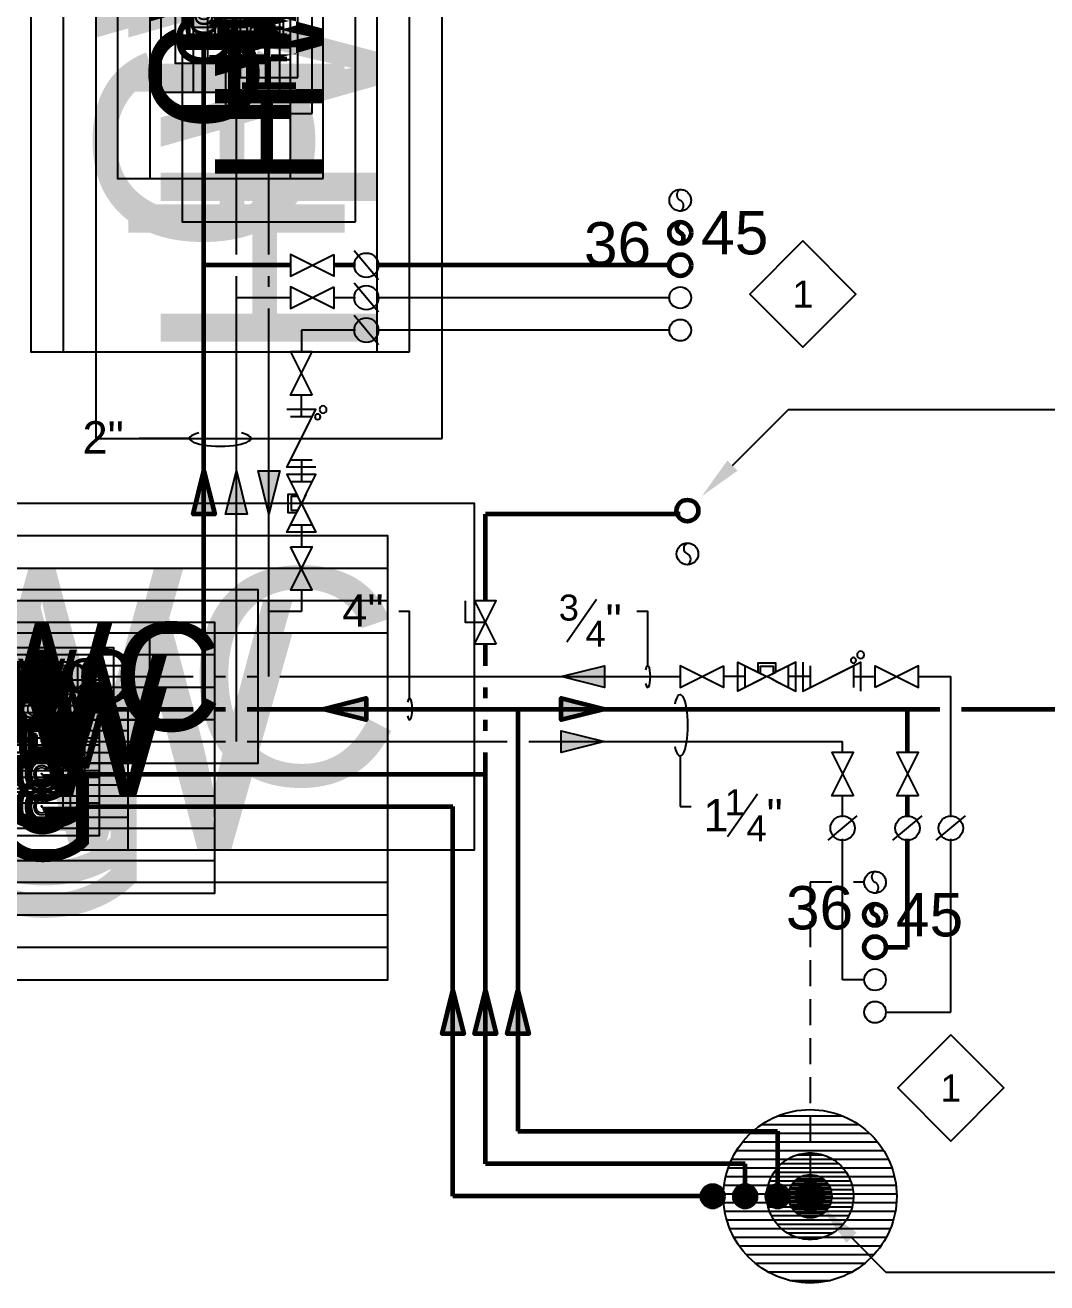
# Model space of a CAD drawing. Extents: x -3956 to 957, y -346 to 1886.
# Drawn here: x -371.6 to -88.4, y 145.7 to 494.3 of the extents above; entities that cross this region are included whole.
import ezdxf
from ezdxf.enums import TextEntityAlignment as Align

# ---------------------------------------------------------------- set-up
doc = ezdxf.new("R2010")
doc.units = 0
doc.header["$LTSCALE"] = 36
doc.header["$MEASUREMENT"] = 0
doc.linetypes.add('VENT', pattern=[0.3, 0.2, -0.1])
for name, color, linetype in [('G-ANNO-TEXT', 70, 'Continuous'), ('G-ANNO-TEXT @ 96', 70, 'Continuous'), ('P-HW-N', 1, 'Continuous'), ('P-HW-N @ 1 (1)', 1, 'Continuous'), ('P-HW-N @ 1 (2)', 1, 'Continuous'), ('P-HW-N @ 128', 1, 'Continuous'), ('P-HW-N @ 192', 1, 'Continuous'), ('P-HW-N @ 384', 1, 'Continuous'), ('P-HW-N @ 48', 1, 'Continuous'), ('P-HW-N @ 64', 1, 'Continuous'), ('P-HW-N @ 768', 1, 'Continuous'), ('P-HW-N @ 96', 1, 'Continuous'), ('P-HWC-N', 2, 'Continuous'), ('P-HWC-N @ 1 (1)', 2, 'Continuous'), ('P-HWC-N @ 1 (2)', 2, 'Continuous'), ('P-HWC-N @ 128', 2, 'Continuous'), ('P-HWC-N @ 192', 2, 'Continuous'), ('P-HWC-N @ 384', 2, 'Continuous'), ('P-HWC-N @ 48', 2, 'Continuous'), ('P-HWC-N @ 64', 2, 'Continuous'), ('P-HWC-N @ 768', 2, 'Continuous'), ('P-HWC-N @ 96', 2, 'Continuous'), ('P-SANV-N', 5, 'VENT'), ('P-SANV-N @ 1 (1)', 5, 'VENT'), ('P-SANV-N @ 1 (2)', 5, 'VENT'), ('P-SANV-N @ 12', 5, 'VENT'), ('P-SANV-N @ 128', 5, 'VENT'), ('P-SANV-N @ 16', 5, 'VENT'), ('P-SANV-N @ 192', 5, 'VENT'), ('P-SANV-N @ 2', 5, 'VENT'), ('P-SANV-N @ 24', 5, 'VENT'), ('P-SANV-N @ 384', 5, 'VENT'), ('P-SANV-N @ 4', 5, 'VENT'), ('P-SANV-N @ 48', 5, 'VENT'), ('P-SANV-N @ 64', 5, 'VENT'), ('P-SANV-N @ 768', 5, 'VENT'), ('P-SANV-N @ 8', 5, 'VENT'), ('P-SANV-N @ 96', 5, 'VENT'), ('P-STRM-N @ 96', 2, 'Continuous')]:
    doc.layers.add(name, color=color, linetype=linetype)
for name, color, linetype, lineweight in [('P-CW-N', 4, 'Continuous', 60), ('P-CW-N @ 1 (1)', 4, 'Continuous', 60), ('P-CW-N @ 1 (2)', 4, 'Continuous', 60), ('P-CW-N @ 128', 4, 'Continuous', 60), ('P-CW-N @ 192', 4, 'Continuous', 60), ('P-CW-N @ 384', 4, 'Continuous', 60), ('P-CW-N @ 48', 4, 'Continuous', 60), ('P-CW-N @ 64', 4, 'Continuous', 60), ('P-CW-N @ 768', 4, 'Continuous', 60), ('P-CW-N @ 96', 4, 'Continuous', 60), ('P-GAS-N', 3, 'Continuous', 60), ('P-GAS-N @ 1 (1)', 3, 'Continuous', 60), ('P-GAS-N @ 1 (2)', 3, 'Continuous', 60), ('P-GAS-N @ 128', 3, 'Continuous', 60), ('P-GAS-N @ 192', 3, 'Continuous', 60), ('P-GAS-N @ 384', 3, 'Continuous', 60), ('P-GAS-N @ 48', 3, 'Continuous', 60), ('P-GAS-N @ 64', 3, 'Continuous', 60), ('P-GAS-N @ 768', 3, 'Continuous', 60), ('P-GAS-N @ 96', 3, 'Continuous', 60), ('P-SAN-N @ 96', 6, 'Continuous', 60)]:
    doc.layers.add(name, color=color, linetype=linetype, lineweight=lineweight)
doc.layers.add('P-SAN-DFU', color=7, linetype='Continuous', plot=False)
doc.styles.add('Arial', font='arial.ttf')

# ---------------------------------------------------------------- blocks, each defined once
blk = doc.blocks.new('DIAMOND TAG')
blk.add_lwpolyline([(0, -0.1533), (0.1533, 0), (0, 0.1533), (-0.1533, 0)], close=True)
at = {"style": 'Arial'}
blk.add_attdef('XXX', text='', height=0.0781, dxfattribs=at).set_placement((0, 0), align=Align.MIDDLE)
blk = doc.blocks.new('*U7')
blk.add_circle((0, 0), 0.0312)
blk = doc.blocks.new('*U18')
blk.add_lwpolyline([(0, 0.0311, 0.634258), (0, 0, -0.634258), (0, -0.0311)], format="xyb")
blk.add_circle((0, 0), 0.0312)
blk = doc.blocks.new('*U6')
h = blk.add_hatch()
h.set_pattern_fill('ANSI31', color=256, scale=0.025, angle=135)
edge = h.paths.add_edge_path()
edge.add_arc((0, 0), 0.03125, 0, 360)
blk.add_circle((0, 0), 0.03125)
blk = doc.blocks.new('*U31')
at = {"linetype": 'Continuous'}
blk.add_lwpolyline([(-0.0625, 0.0625, 0, 0.0273, 0), (-0.0041, 0.0625, 0, 0, 0), (-0.0041, 0.0625, 0, 0, 0), (0.0625, 0.0625, 0, 0, 0)], format="xyseb", dxfattribs=at)
blk.add_lwpolyline([(-0.0625, 0.0312), (-0.0625, -0.0312), (0.0625, 0.0312), (0.0625, -0.0312)], dxfattribs=at)
blk.add_circle((0.0625, 0.0469), 0.00781, dxfattribs=at)
blk = doc.blocks.new('*U1529')
at = {"layer": 'P-HWC-N @ 128', "xscale": -128, "yscale": 128, "zscale": 128, "rotation": 270}
blk.add_blockref('*U31', (-295, 379.74), dxfattribs=at)
at = {"layer": 'P-HWC-N @ 96', "xscale": -96, "yscale": 96, "zscale": 96, "rotation": 270}
blk.add_blockref('*U31', (-295, 379.74), dxfattribs=at)
blk = doc.blocks.new('*U32')
at = {"linetype": 'Continuous'}
for points in [[(-0.0195, -0.0098), (-0.0625, -0.0313), (-0.0625, 0.0312), (-0.0195, 0.0098)], [(-0.0195, 0.0098), (-0.0195, 0.0293), (0.0195, 0.0293), (0.0195, 0.0098)], [(0.0195, -0.0098), (0.0625, -0.0313), (0.0625, 0.0312), (0.0195, 0.0098)], [(-0.0195, -0.0098), (0, 0), (-0.0195, 0.0098)], [(0.0195, 0.0098), (0, 0), (0.0195, -0.0098)]]:
    blk.add_lwpolyline(points, dxfattribs=at)
blk = doc.blocks.new('*U1530')
at = {"layer": 'P-HWC-N @ 128', "xscale": -128, "yscale": 128, "zscale": 128, "rotation": 90.00000053905568}
blk.add_blockref('*U32', (-295, 361.74), dxfattribs=at)
at = {"layer": 'P-HWC-N @ 96', "xscale": -96, "yscale": 96, "zscale": 96, "rotation": 90.00000053905568}
blk.add_blockref('*U32', (-295, 361.74), dxfattribs=at)
blk = doc.blocks.new('*U15')
at = {"layer": 'DEFPOINTS'}
blk.add_lwpolyline([(-0.15625, -0.0625), (0.15625, -0.0625), (0.15625, 0.0625), (-0.15625, 0.0625)], close=True, dxfattribs=at)
at = {"style": 'Arial'}
blk.add_text('HWC', height=0.078125, dxfattribs=at).set_placement((0, 0), align=Align.MIDDLE)
blk = doc.blocks.new('*U1531')
at = {"layer": 'P-HWC-N @ 1 (1)', "linetype": 'ByBlock', "lineweight": -2, "rotation": 90}
blk.add_blockref('*U15', (-304, 499.74), dxfattribs=at)
at = {"layer": 'P-HWC-N @ 1 (2)', "linetype": 'ByBlock', "lineweight": -2, "rotation": 90}
blk.add_blockref('*U15', (-304, 499.74), dxfattribs=at)
at = {"layer": 'P-HWC-N @ 128', "linetype": 'ByBlock', "lineweight": -2, "xscale": 128, "yscale": 128, "zscale": 128, "rotation": 90}
blk.add_blockref('*U15', (-304, 499.74), dxfattribs=at)
at = {"layer": 'P-HWC-N @ 192', "linetype": 'ByBlock', "lineweight": -2, "xscale": 192, "yscale": 192, "zscale": 192, "rotation": 90}
blk.add_blockref('*U15', (-304, 499.74), dxfattribs=at)
at = {"layer": 'P-HWC-N @ 384', "linetype": 'ByBlock', "lineweight": -2, "xscale": 384, "yscale": 384, "zscale": 384, "rotation": 90}
blk.add_blockref('*U15', (-304, 499.74), dxfattribs=at)
at = {"layer": 'P-HWC-N @ 48', "linetype": 'ByBlock', "lineweight": -2, "xscale": 48, "yscale": 48, "zscale": 48, "rotation": 90}
blk.add_blockref('*U15', (-304, 499.74), dxfattribs=at)
at = {"layer": 'P-HWC-N @ 64', "linetype": 'ByBlock', "lineweight": -2, "xscale": 64, "yscale": 64, "zscale": 64, "rotation": 90}
blk.add_blockref('*U15', (-304, 499.74), dxfattribs=at)
at = {"layer": 'P-HWC-N @ 768', "linetype": 'ByBlock', "lineweight": -2, "xscale": 768, "yscale": 768, "zscale": 768, "rotation": 90}
blk.add_blockref('*U15', (-304, 499.74), dxfattribs=at)
at = {"layer": 'P-HWC-N @ 96', "linetype": 'ByBlock', "lineweight": -2, "xscale": 96, "yscale": 96, "zscale": 96, "rotation": 90}
blk.add_blockref('*U15', (-304, 499.74), dxfattribs=at)
blk = doc.blocks.new('*U10')
at = {"layer": 'DEFPOINTS'}
blk.add_lwpolyline([(-0.125, -0.0625), (0.125, -0.0625), (0.125, 0.0625), (-0.125, 0.0625)], close=True, dxfattribs=at)
at = {"style": 'Arial'}
blk.add_text('CW', height=0.078125, dxfattribs=at).set_placement((0, 0), align=Align.MIDDLE)
blk = doc.blocks.new('*U1532')
at = {"layer": 'P-CW-N @ 1 (1)', "linetype": 'ByBlock', "lineweight": -2, "rotation": 90}
blk.add_blockref('*U10', (-322, 499.74), dxfattribs=at)
at = {"layer": 'P-CW-N @ 1 (2)', "linetype": 'ByBlock', "lineweight": -2, "rotation": 90}
blk.add_blockref('*U10', (-322, 499.74), dxfattribs=at)
at = {"layer": 'P-CW-N @ 128', "linetype": 'ByBlock', "lineweight": -2, "xscale": 128, "yscale": 128, "zscale": 128, "rotation": 90}
blk.add_blockref('*U10', (-322, 499.74), dxfattribs=at)
at = {"layer": 'P-CW-N @ 192', "linetype": 'ByBlock', "lineweight": -2, "xscale": 192, "yscale": 192, "zscale": 192, "rotation": 90}
blk.add_blockref('*U10', (-322, 499.74), dxfattribs=at)
at = {"layer": 'P-CW-N @ 384', "linetype": 'ByBlock', "lineweight": -2, "xscale": 384, "yscale": 384, "zscale": 384, "rotation": 90}
blk.add_blockref('*U10', (-322, 499.74), dxfattribs=at)
at = {"layer": 'P-CW-N @ 48', "linetype": 'ByBlock', "lineweight": -2, "xscale": 48, "yscale": 48, "zscale": 48, "rotation": 90}
blk.add_blockref('*U10', (-322, 499.74), dxfattribs=at)
at = {"layer": 'P-CW-N @ 64', "linetype": 'ByBlock', "lineweight": -2, "xscale": 64, "yscale": 64, "zscale": 64, "rotation": 90}
blk.add_blockref('*U10', (-322, 499.74), dxfattribs=at)
at = {"layer": 'P-CW-N @ 768', "linetype": 'ByBlock', "lineweight": -2, "xscale": 768, "yscale": 768, "zscale": 768, "rotation": 90}
blk.add_blockref('*U10', (-322, 499.74), dxfattribs=at)
at = {"layer": 'P-CW-N @ 96', "linetype": 'ByBlock', "lineweight": -2, "xscale": 96, "yscale": 96, "zscale": 96, "rotation": 90}
blk.add_blockref('*U10', (-322, 499.74), dxfattribs=at)
blk = doc.blocks.new('*U39')
at = {"layer": 'DEFPOINTS'}
blk.add_lwpolyline([(-0.125, -0.0625), (0.125, -0.0625), (0.125, 0.0625), (-0.125, 0.0625)], close=True, dxfattribs=at)
at = {"style": 'Arial'}
blk.add_text('HW', height=0.078125, dxfattribs=at).set_placement((0, 0), align=Align.MIDDLE)
blk = doc.blocks.new('*U1533')
at = {"layer": 'P-HW-N @ 1 (1)', "linetype": 'ByBlock', "lineweight": -2, "rotation": 90}
blk.add_blockref('*U39', (-313, 499.74), dxfattribs=at)
at = {"layer": 'P-HW-N @ 1 (2)', "linetype": 'ByBlock', "lineweight": -2, "rotation": 90}
blk.add_blockref('*U39', (-313, 499.74), dxfattribs=at)
at = {"layer": 'P-HW-N @ 128', "linetype": 'ByBlock', "lineweight": -2, "xscale": 128, "yscale": 128, "zscale": 128, "rotation": 90}
blk.add_blockref('*U39', (-313, 499.74), dxfattribs=at)
at = {"layer": 'P-HW-N @ 192', "linetype": 'ByBlock', "lineweight": -2, "xscale": 192, "yscale": 192, "zscale": 192, "rotation": 90}
blk.add_blockref('*U39', (-313, 499.74), dxfattribs=at)
at = {"layer": 'P-HW-N @ 384', "linetype": 'ByBlock', "lineweight": -2, "xscale": 384, "yscale": 384, "zscale": 384, "rotation": 90}
blk.add_blockref('*U39', (-313, 499.74), dxfattribs=at)
at = {"layer": 'P-HW-N @ 48', "linetype": 'ByBlock', "lineweight": -2, "xscale": 48, "yscale": 48, "zscale": 48, "rotation": 90}
blk.add_blockref('*U39', (-313, 499.74), dxfattribs=at)
at = {"layer": 'P-HW-N @ 64', "linetype": 'ByBlock', "lineweight": -2, "xscale": 64, "yscale": 64, "zscale": 64, "rotation": 90}
blk.add_blockref('*U39', (-313, 499.74), dxfattribs=at)
at = {"layer": 'P-HW-N @ 768', "linetype": 'ByBlock', "lineweight": -2, "xscale": 768, "yscale": 768, "zscale": 768, "rotation": 90}
blk.add_blockref('*U39', (-313, 499.74), dxfattribs=at)
at = {"layer": 'P-HW-N @ 96', "linetype": 'ByBlock', "lineweight": -2, "xscale": 96, "yscale": 96, "zscale": 96, "rotation": 90}
blk.add_blockref('*U39', (-313, 499.74), dxfattribs=at)
blk = doc.blocks.new('*U87')
at = {"linetype": 'Continuous'}
blk.add_lwpolyline([(0.0625, 0.0625, 0, 0.0273, 0), (0.0041, 0.0625, 0, 0, 0), (0.0041, 0.0625, 0, 0, 0), (-0.0625, 0.0625, 0, 0, 0)], format="xyseb", dxfattribs=at)
blk.add_lwpolyline([(0.0625, 0.0312), (0.0625, -0.0312), (-0.0625, 0.0312), (-0.0625, -0.0312)], dxfattribs=at)
blk.add_circle((-0.0625, 0.0469), 0.00781, dxfattribs=at)
blk = doc.blocks.new('*U1534')
at = {"layer": 'P-HWC-N @ 128', "xscale": -128, "yscale": 128, "zscale": 128}
blk.add_blockref('*U87', (-148, 313.74), dxfattribs=at)
at = {"layer": 'P-HWC-N @ 96', "xscale": -96, "yscale": 96, "zscale": 96}
blk.add_blockref('*U87', (-148, 313.74), dxfattribs=at)
blk = doc.blocks.new('*U1535')
at = {"layer": 'P-HWC-N @ 128', "xscale": -128, "yscale": 128, "zscale": 128, "rotation": 5.3905568009327e-07}
blk.add_blockref('*U32', (-166, 313.74), dxfattribs=at)
at = {"layer": 'P-HWC-N @ 96', "xscale": -96, "yscale": 96, "zscale": 96, "rotation": 5.3905568009327e-07}
blk.add_blockref('*U32', (-166, 313.74), dxfattribs=at)
blk = doc.blocks.new('Gas Pipe Type')
at = {"layer": 'DEFPOINTS'}
blk.add_lwpolyline([(-0.125, -0.0625), (0.125, -0.0625), (0.125, 0.0625), (-0.125, 0.0625)], close=True, dxfattribs=at)
at = {"style": 'Arial'}
blk.add_text('G', height=0.07812, dxfattribs=at).set_placement((0, 0), align=Align.MIDDLE)
blk = doc.blocks.new('*U1539')
at = {"layer": 'P-GAS-N @ 1 (1)', "linetype": 'ByBlock', "lineweight": -2}
blk.add_blockref('Gas Pipe Type', (-367, 286.74), dxfattribs=at)
at = {"layer": 'P-GAS-N @ 1 (2)', "linetype": 'ByBlock', "lineweight": -2}
blk.add_blockref('Gas Pipe Type', (-367, 286.74), dxfattribs=at)
at = {"layer": 'P-GAS-N @ 128', "linetype": 'ByBlock', "lineweight": -2, "xscale": 128, "yscale": 128, "zscale": 128}
blk.add_blockref('Gas Pipe Type', (-367, 286.74), dxfattribs=at)
at = {"layer": 'P-GAS-N @ 192', "linetype": 'ByBlock', "lineweight": -2, "xscale": 192, "yscale": 192, "zscale": 192}
blk.add_blockref('Gas Pipe Type', (-367, 286.74), dxfattribs=at)
at = {"layer": 'P-GAS-N @ 384', "linetype": 'ByBlock', "lineweight": -2, "xscale": 384, "yscale": 384, "zscale": 384}
blk.add_blockref('Gas Pipe Type', (-367, 286.74), dxfattribs=at)
at = {"layer": 'P-GAS-N @ 48', "linetype": 'ByBlock', "lineweight": -2, "xscale": 48, "yscale": 48, "zscale": 48}
blk.add_blockref('Gas Pipe Type', (-367, 286.74), dxfattribs=at)
at = {"layer": 'P-GAS-N @ 64', "linetype": 'ByBlock', "lineweight": -2, "xscale": 64, "yscale": 64, "zscale": 64}
blk.add_blockref('Gas Pipe Type', (-367, 286.74), dxfattribs=at)
at = {"layer": 'P-GAS-N @ 768', "linetype": 'ByBlock', "lineweight": -2, "xscale": 768, "yscale": 768, "zscale": 768}
blk.add_blockref('Gas Pipe Type', (-367, 286.74), dxfattribs=at)
at = {"layer": 'P-GAS-N @ 96', "linetype": 'ByBlock', "lineweight": -2, "xscale": 96, "yscale": 96, "zscale": 96}
blk.add_blockref('Gas Pipe Type', (-367, 286.74), dxfattribs=at)
blk = doc.blocks.new('*U1540')
at = {"layer": 'P-GAS-N @ 1 (1)', "linetype": 'ByBlock', "lineweight": -2}
blk.add_blockref('Gas Pipe Type', (-367, 277.74), dxfattribs=at)
at = {"layer": 'P-GAS-N @ 1 (2)', "linetype": 'ByBlock', "lineweight": -2}
blk.add_blockref('Gas Pipe Type', (-367, 277.74), dxfattribs=at)
at = {"layer": 'P-GAS-N @ 128', "linetype": 'ByBlock', "lineweight": -2, "xscale": 128, "yscale": 128, "zscale": 128}
blk.add_blockref('Gas Pipe Type', (-367, 277.74), dxfattribs=at)
at = {"layer": 'P-GAS-N @ 192', "linetype": 'ByBlock', "lineweight": -2, "xscale": 192, "yscale": 192, "zscale": 192}
blk.add_blockref('Gas Pipe Type', (-367, 277.74), dxfattribs=at)
at = {"layer": 'P-GAS-N @ 384', "linetype": 'ByBlock', "lineweight": -2, "xscale": 384, "yscale": 384, "zscale": 384}
blk.add_blockref('Gas Pipe Type', (-367, 277.74), dxfattribs=at)
at = {"layer": 'P-GAS-N @ 48', "linetype": 'ByBlock', "lineweight": -2, "xscale": 48, "yscale": 48, "zscale": 48}
blk.add_blockref('Gas Pipe Type', (-367, 277.74), dxfattribs=at)
at = {"layer": 'P-GAS-N @ 64', "linetype": 'ByBlock', "lineweight": -2, "xscale": 64, "yscale": 64, "zscale": 64}
blk.add_blockref('Gas Pipe Type', (-367, 277.74), dxfattribs=at)
at = {"layer": 'P-GAS-N @ 768', "linetype": 'ByBlock', "lineweight": -2, "xscale": 768, "yscale": 768, "zscale": 768}
blk.add_blockref('Gas Pipe Type', (-367, 277.74), dxfattribs=at)
at = {"layer": 'P-GAS-N @ 96', "linetype": 'ByBlock', "lineweight": -2, "xscale": 96, "yscale": 96, "zscale": 96}
blk.add_blockref('Gas Pipe Type', (-367, 277.74), dxfattribs=at)
blk = doc.blocks.new('*U1541')
at = {"layer": 'P-CW-N @ 1 (1)', "linetype": 'ByBlock', "lineweight": -2}
blk.add_blockref('*U10', (-367, 304.74), dxfattribs=at)
at = {"layer": 'P-CW-N @ 1 (2)', "linetype": 'ByBlock', "lineweight": -2}
blk.add_blockref('*U10', (-367, 304.74), dxfattribs=at)
at = {"layer": 'P-CW-N @ 128', "linetype": 'ByBlock', "lineweight": -2, "xscale": 128, "yscale": 128, "zscale": 128}
blk.add_blockref('*U10', (-367, 304.74), dxfattribs=at)
at = {"layer": 'P-CW-N @ 192', "linetype": 'ByBlock', "lineweight": -2, "xscale": 192, "yscale": 192, "zscale": 192}
blk.add_blockref('*U10', (-367, 304.74), dxfattribs=at)
at = {"layer": 'P-CW-N @ 384', "linetype": 'ByBlock', "lineweight": -2, "xscale": 384, "yscale": 384, "zscale": 384}
blk.add_blockref('*U10', (-367, 304.74), dxfattribs=at)
at = {"layer": 'P-CW-N @ 48', "linetype": 'ByBlock', "lineweight": -2, "xscale": 48, "yscale": 48, "zscale": 48}
blk.add_blockref('*U10', (-367, 304.74), dxfattribs=at)
at = {"layer": 'P-CW-N @ 64', "linetype": 'ByBlock', "lineweight": -2, "xscale": 64, "yscale": 64, "zscale": 64}
blk.add_blockref('*U10', (-367, 304.74), dxfattribs=at)
at = {"layer": 'P-CW-N @ 768', "linetype": 'ByBlock', "lineweight": -2, "xscale": 768, "yscale": 768, "zscale": 768}
blk.add_blockref('*U10', (-367, 304.74), dxfattribs=at)
at = {"layer": 'P-CW-N @ 96', "linetype": 'ByBlock', "lineweight": -2, "xscale": 96, "yscale": 96, "zscale": 96}
blk.add_blockref('*U10', (-367, 304.74), dxfattribs=at)
blk = doc.blocks.new('*U1542')
at = {"layer": 'P-HWC-N @ 1 (1)', "linetype": 'ByBlock', "lineweight": -2}
blk.add_blockref('*U15', (-367, 313.74), dxfattribs=at)
at = {"layer": 'P-HWC-N @ 1 (2)', "linetype": 'ByBlock', "lineweight": -2}
blk.add_blockref('*U15', (-367, 313.74), dxfattribs=at)
at = {"layer": 'P-HWC-N @ 128', "linetype": 'ByBlock', "lineweight": -2, "xscale": 128, "yscale": 128, "zscale": 128}
blk.add_blockref('*U15', (-367, 313.74), dxfattribs=at)
at = {"layer": 'P-HWC-N @ 192', "linetype": 'ByBlock', "lineweight": -2, "xscale": 192, "yscale": 192, "zscale": 192}
blk.add_blockref('*U15', (-367, 313.74), dxfattribs=at)
at = {"layer": 'P-HWC-N @ 384', "linetype": 'ByBlock', "lineweight": -2, "xscale": 384, "yscale": 384, "zscale": 384}
blk.add_blockref('*U15', (-367, 313.74), dxfattribs=at)
at = {"layer": 'P-HWC-N @ 48', "linetype": 'ByBlock', "lineweight": -2, "xscale": 48, "yscale": 48, "zscale": 48}
blk.add_blockref('*U15', (-367, 313.74), dxfattribs=at)
at = {"layer": 'P-HWC-N @ 64', "linetype": 'ByBlock', "lineweight": -2, "xscale": 64, "yscale": 64, "zscale": 64}
blk.add_blockref('*U15', (-367, 313.74), dxfattribs=at)
at = {"layer": 'P-HWC-N @ 768', "linetype": 'ByBlock', "lineweight": -2, "xscale": 768, "yscale": 768, "zscale": 768}
blk.add_blockref('*U15', (-367, 313.74), dxfattribs=at)
at = {"layer": 'P-HWC-N @ 96', "linetype": 'ByBlock', "lineweight": -2, "xscale": 96, "yscale": 96, "zscale": 96}
blk.add_blockref('*U15', (-367, 313.74), dxfattribs=at)
blk = doc.blocks.new('*U1543')
at = {"layer": 'P-HW-N @ 1 (1)', "linetype": 'ByBlock', "lineweight": -2}
blk.add_blockref('*U39', (-367, 295.74), dxfattribs=at)
at = {"layer": 'P-HW-N @ 1 (2)', "linetype": 'ByBlock', "lineweight": -2}
blk.add_blockref('*U39', (-367, 295.74), dxfattribs=at)
at = {"layer": 'P-HW-N @ 128', "linetype": 'ByBlock', "lineweight": -2, "xscale": 128, "yscale": 128, "zscale": 128}
blk.add_blockref('*U39', (-367, 295.74), dxfattribs=at)
at = {"layer": 'P-HW-N @ 192', "linetype": 'ByBlock', "lineweight": -2, "xscale": 192, "yscale": 192, "zscale": 192}
blk.add_blockref('*U39', (-367, 295.74), dxfattribs=at)
at = {"layer": 'P-HW-N @ 384', "linetype": 'ByBlock', "lineweight": -2, "xscale": 384, "yscale": 384, "zscale": 384}
blk.add_blockref('*U39', (-367, 295.74), dxfattribs=at)
at = {"layer": 'P-HW-N @ 48', "linetype": 'ByBlock', "lineweight": -2, "xscale": 48, "yscale": 48, "zscale": 48}
blk.add_blockref('*U39', (-367, 295.74), dxfattribs=at)
at = {"layer": 'P-HW-N @ 64', "linetype": 'ByBlock', "lineweight": -2, "xscale": 64, "yscale": 64, "zscale": 64}
blk.add_blockref('*U39', (-367, 295.74), dxfattribs=at)
at = {"layer": 'P-HW-N @ 768', "linetype": 'ByBlock', "lineweight": -2, "xscale": 768, "yscale": 768, "zscale": 768}
blk.add_blockref('*U39', (-367, 295.74), dxfattribs=at)
at = {"layer": 'P-HW-N @ 96', "linetype": 'ByBlock', "lineweight": -2, "xscale": 96, "yscale": 96, "zscale": 96}
blk.add_blockref('*U39', (-367, 295.74), dxfattribs=at)
blk = doc.blocks.new('*U1563')
at = {"layer": 'P-SANV-N @ 1 (1)'}
blk.add_blockref('*U6', (-154, 169.74), dxfattribs=at)
at = {"layer": 'P-SANV-N @ 1 (2)'}
blk.add_blockref('*U6', (-154, 169.74), dxfattribs=at)
at = {"layer": 'P-SANV-N @ 12', "xscale": 12, "yscale": 12, "zscale": 12}
blk.add_blockref('*U6', (-154, 169.74), dxfattribs=at)
at = {"layer": 'P-SANV-N @ 128', "xscale": 128, "yscale": 128, "zscale": 128}
blk.add_blockref('*U6', (-154, 169.74), dxfattribs=at)
at = {"layer": 'P-SANV-N @ 16', "xscale": 16, "yscale": 16, "zscale": 16}
blk.add_blockref('*U6', (-154, 169.74), dxfattribs=at)
at = {"layer": 'P-SANV-N @ 192', "xscale": 192, "yscale": 192, "zscale": 192}
blk.add_blockref('*U6', (-154, 169.74), dxfattribs=at)
at = {"layer": 'P-SANV-N @ 2', "xscale": 2, "yscale": 2, "zscale": 2}
blk.add_blockref('*U6', (-154, 169.74), dxfattribs=at)
at = {"layer": 'P-SANV-N @ 24', "xscale": 24, "yscale": 24, "zscale": 24}
blk.add_blockref('*U6', (-154, 169.74), dxfattribs=at)
at = {"layer": 'P-SANV-N @ 384', "xscale": 384, "yscale": 384, "zscale": 384}
blk.add_blockref('*U6', (-154, 169.74), dxfattribs=at)
at = {"layer": 'P-SANV-N @ 4', "xscale": 4, "yscale": 4, "zscale": 4}
blk.add_blockref('*U6', (-154, 169.74), dxfattribs=at)
at = {"layer": 'P-SANV-N @ 48', "xscale": 48, "yscale": 48, "zscale": 48}
blk.add_blockref('*U6', (-154, 169.74), dxfattribs=at)
at = {"layer": 'P-SANV-N @ 64', "xscale": 64, "yscale": 64, "zscale": 64}
blk.add_blockref('*U6', (-154, 169.74), dxfattribs=at)
at = {"layer": 'P-SANV-N @ 768', "xscale": 768, "yscale": 768, "zscale": 768}
blk.add_blockref('*U6', (-154, 169.74), dxfattribs=at)
at = {"layer": 'P-SANV-N @ 8', "xscale": 8, "yscale": 8, "zscale": 8}
blk.add_blockref('*U6', (-154, 169.74), dxfattribs=at)
at = {"layer": 'P-SANV-N @ 96', "xscale": 96, "yscale": 96, "zscale": 96}
blk.add_blockref('*U6', (-154, 169.74), dxfattribs=at)
blk = doc.blocks.new('*U108')
blk.add_hatch(color=256).paths.add_polyline_path([(-0.125, 0), (0, -0.03125), (0, 0.03125)])
blk.add_lwpolyline([(-0.125, 0), (0, 0.03125), (0, -0.03125), (-0.125, 0)])
blk = doc.blocks.new('FlowArrow')
blk.add_hatch(color=256).paths.add_polyline_path([(-0.125, 0), (0, -0.03125), (0, 0.03125)])
blk.add_lwpolyline([(-0.125, 0), (0, 0.03125), (0, -0.03125), (-0.125, 0)])
blk = doc.blocks.new('LeaderNoteBlock')
blk.add_ellipse((0, 0), major_axis=(1, 0), ratio=0.25, start_param=5.387521, end_param=10.320443)

msp = doc.modelspace()

# ---------------------------------------------------------------- linework, layer by layer
at = {"color": 7, "linetype": 'Continuous'}
for p, q in [((-273.63, 423.72), (-280.37, 431.77)), ((-273.63, 414.72), (-280.37, 422.77)), ((-273.63, 405.72), (-280.37, 413.77)), ((-149.03, 268.37), (-140.97, 275.11)), ((-131.03, 268.37), (-122.97, 275.11)), ((-119.03, 268.37), (-110.97, 275.11))]:
    msp.add_line(p, q, dxfattribs=at)
at = {"linetype": 'Continuous'}
for points in [[(-286, 430.74), (-286, 424.74), (-298, 430.74), (-298, 424.74), (-286, 430.74)], [(-286, 421.74), (-286, 415.74), (-298, 421.74), (-298, 415.74), (-286, 421.74)], [(-292, 391.74), (-298, 391.74), (-292, 403.74), (-298, 403.74), (-292, 391.74)], [(-298, 349.74), (-292, 349.74), (-298, 337.74), (-292, 337.74), (-298, 349.74)], [(-244, 328.74), (-249.53, 328.74), (-249.53, 334.74)], [(-241, 322.74), (-247, 322.74), (-241, 334.74), (-247, 334.74), (-241, 322.74)], [(-178, 316.74), (-178, 310.74), (-190, 316.74), (-190, 310.74), (-178, 316.74)], [(-136, 310.74), (-136, 316.74), (-124, 310.74), (-124, 316.74), (-136, 310.74)], [(-142, 280.74), (-148, 280.74), (-142, 292.74), (-148, 292.74), (-142, 280.74)], [(-124, 280.74), (-130, 280.74), (-124, 292.74), (-130, 292.74), (-124, 280.74)]]:
    msp.add_lwpolyline(points, dxfattribs=at)
for centre in [(-277, 427.74), (-277, 418.74), (-277, 409.74), (-145, 271.74), (-127, 271.74), (-115, 271.74)]:
    msp.add_circle(centre, 3.38, dxfattribs=at)
at = {"layer": 'G-ANNO-TEXT'}
for p, q in [((-326, 379.74), (-340, 379.74)), ((-221.46, 323.37), (-213.21, 335.16)), ((-190, 291.74), (-190, 277.74)), ((-176.85, 269.43), (-168.59, 281.23)), ((-190, 277.74), (-187, 277.74))]:
    msp.add_line(p, q, dxfattribs=at)
for points in [[(-175.51, 372.23), (-160, 387.74), (32, 387.74)], [(-265, 307.74), (-265, 331.74), (-268, 331.74)], [(-199, 316.74), (-199, 331.74), (-202, 331.74)], [(-142.51, 158.26), (-133, 148.74), (44, 148.74)]]:
    msp.add_lwpolyline(points, dxfattribs=at)
for centre, major_axis in [((-317.5, 379.74), (-8.5, 0)), ((-190, 300.24), (0, -8.5))]:
    msp.add_ellipse(centre, major_axis=major_axis, ratio=0.25, start_param=5.480171, end_param=10.227792, dxfattribs=at)
for points in [[(-174.1, 370.81), (-184, 363.74), (-176.93, 373.64)], [(-143.93, 156.84), (-151, 166.74), (-141.1, 159.67)]]:
    msp.add_solid(points, dxfattribs=at)
at = {"layer": 'P-CW-N'}
for p, q in [((-322, 304.74), (-322, 487.74)), ((-298, 427.74), (-322, 427.74)), ((-280, 427.74), (-286, 427.74)), ((-193, 427.74), (-274, 427.74)), ((-355, 304.74), (-324.99, 304.74)), ((-319.01, 304.74), (-316, 304.74)), ((-310, 304.74), (-118, 304.74)), ((-235, 304.74), (-235, 187.74)), ((-127, 292.74), (-127, 304.74)), ((-112, 304.74), (-61, 304.74)), ((-127, 274.74), (-127, 280.74)), ((-127, 238.74), (-127, 268.74)), ((-133, 238.74), (-127, 238.74)), ((-235, 187.74), (-163, 187.74)), ((-163, 187.74), (-163, 172.74))]:
    msp.add_line(p, q, dxfattribs=at)
at = {"layer": 'P-GAS-N'}
for p, q in [((-190, 358.74), (-244, 358.74)), ((-244, 334.74), (-244, 358.74)), ((-244, 316.74), (-244, 322.74)), ((-244, 307.74), (-244, 310.74)), ((-244, 298.74), (-244, 301.74)), ((-244, 286.74), (-244, 292.74)), ((-355, 286.74), (-244, 286.74)), ((-244, 178.74), (-244, 286.74)), ((-355, 277.74), (-253, 277.74)), ((-253, 169.74), (-253, 277.74)), ((-172, 178.74), (-244, 178.74)), ((-172, 172.74), (-172, 178.74)), ((-184, 169.74), (-253, 169.74))]:
    msp.add_line(p, q, dxfattribs=at)
at = {"layer": 'P-HW-N'}
for p, q in [((-313, 430.74), (-313, 487.74)), ((-313, 295.74), (-313, 424.74)), ((-298, 418.74), (-313, 418.74)), ((-280, 418.74), (-286, 418.74)), ((-193, 418.74), (-274, 418.74)), ((-355, 295.74), (-315.99, 295.74)), ((-310.01, 295.74), (-238, 295.74)), ((-232, 295.74), (-145, 295.74)), ((-145, 292.74), (-145, 295.74)), ((-145, 274.74), (-145, 280.74)), ((-145, 229.74), (-145, 268.74)), ((-139, 229.74), (-145, 229.74))]:
    msp.add_line(p, q, dxfattribs=at)
at = {"layer": 'P-HWC-N'}
for p, q in [((-304, 430.74), (-304, 484.77)), ((-304, 421.74), (-304, 424.74)), ((-304, 313.74), (-304, 415.74)), ((-295, 409.74), (-295, 403.74)), ((-280, 409.74), (-295, 409.74)), ((-193, 409.74), (-274, 409.74)), ((-295, 385.74), (-295, 391.74)), ((-295, 373.74), (-295, 367.74)), ((-295, 355.74), (-295, 349.74)), ((-295, 337.74), (-295, 331.74)), ((-295, 331.74), (-304, 331.74)), ((-352.02, 313.74), (-325, 313.74)), ((-319, 313.74), (-316, 313.74)), ((-310, 313.74), (-306.99, 313.74)), ((-301.01, 313.74), (-190, 313.74)), ((-172, 313.74), (-178, 313.74)), ((-154, 313.74), (-160, 313.74)), ((-142, 313.74), (-136, 313.74)), ((-124, 313.74), (-115, 313.74)), ((-115, 274.74), (-115, 313.74)), ((-115, 220.74), (-115, 268.74)), ((-133, 220.74), (-115, 220.74))]:
    msp.add_line(p, q, dxfattribs=at)
at = {"layer": 'P-SANV-N'}
for p, q in [((-148, 256.74), (-154, 256.74)), ((-154, 256.74), (-154, 169.74)), ((-139, 256.74), (-142, 256.74))]:
    msp.add_line(p, q, dxfattribs=at)

# ---------------------------------------------------------------- block references
at = {"layer": 'G-ANNO-TEXT', "xscale": 3, "yscale": 3, "zscale": 3, "rotation": 270}
for p in [(-199, 313.74), (-265, 304.74)]:
    msp.add_blockref('LeaderNoteBlock', p, dxfattribs=at)
at = {"layer": 'G-ANNO-TEXT @ 96'}
ref = msp.add_blockref('DIAMOND TAG', (-156, 419.74), dxfattribs=dict(at, xscale=96, yscale=96, zscale=96, rotation=180))
ref.add_attrib('XXX', '1', dxfattribs={"layer": '0', "height": 7.5, "style": 'Arial'}).set_placement((-156, 419.74), align=Align.MIDDLE)
ref = msp.add_blockref('DIAMOND TAG', (-115, 199.74), dxfattribs=dict(at, xscale=96, yscale=96, zscale=96, rotation=180))
ref.add_attrib('XXX', '1', dxfattribs={"layer": '0', "height": 7.5, "style": 'Arial'}).set_placement((-115, 199.74), align=Align.MIDDLE)
at = {"layer": 'P-CW-N'}
for name in ['*U1532', '*U1541']:
    msp.add_blockref(name, (0, 0), dxfattribs=at)
at = {"layer": 'P-CW-N @ 96', "xscale": 96, "yscale": 96, "zscale": 96}
for name, p, rotation in [('*U7', (-190, 427.74), 180), ('*U108', (-322, 358.74), 270), ('FlowArrow', (-223, 304.74), 180), ('*U7', (-136, 238.74), 180), ('*U108', (-235, 214.74), 270)]:
    msp.add_blockref(name, p, dxfattribs=dict(at, rotation=rotation))
for name, p in [('FlowArrow', (-277, 304.74)), ('*U6', (-163, 169.74))]:
    msp.add_blockref(name, p, dxfattribs=at)
at = {"layer": 'P-GAS-N'}
for name in ['*U1539', '*U1540']:
    msp.add_blockref(name, (0, 0), dxfattribs=at)
at = {"layer": 'P-GAS-N @ 96', "xscale": 96, "yscale": 96, "zscale": 96}
for name, p in [('*U7', (-188, 359.74)), ('*U6', (-181, 169.74)), ('*U6', (-172, 169.74))]:
    msp.add_blockref(name, p, dxfattribs=at)
at = {"layer": 'P-GAS-N @ 96', "xscale": 96, "yscale": 96, "zscale": 96, "rotation": 270}
for p in [(-253, 214.74), (-244, 214.74)]:
    msp.add_blockref('*U108', p, dxfattribs=at)
at = {"layer": 'P-HW-N'}
for name in ['*U1533', '*U1543']:
    msp.add_blockref(name, (0, 0), dxfattribs=at)
at = {"layer": 'P-HW-N @ 96', "xscale": 96, "yscale": 96, "zscale": 96}
for name, p, rotation in [('*U7', (-190, 418.74), 180), ('*U108', (-313, 358.74), 270), ('FlowArrow', (-223, 295.74), 180), ('*U7', (-136, 229.74), 180)]:
    msp.add_blockref(name, p, dxfattribs=dict(at, rotation=rotation))
at = {"layer": 'P-HWC-N'}
for name in ['*U1531', '*U1529', '*U1530', '*U1542', '*U1534', '*U1535']:
    msp.add_blockref(name, (0, 0), dxfattribs=at)
at = {"layer": 'P-HWC-N @ 96', "xscale": 96, "yscale": 96, "zscale": 96}
for name, p, rotation in [('*U7', (-190, 409.74), 180), ('*U108', (-304, 370.74), 89.99999999999999), ('*U7', (-136, 220.74), 180)]:
    msp.add_blockref(name, p, dxfattribs=dict(at, rotation=rotation))
msp.add_blockref('FlowArrow', (-211, 313.74), dxfattribs=at)
at = {"layer": 'P-SAN-N @ 96', "xscale": 96, "yscale": 96, "zscale": 96, "rotation": 180}
for p in [(-190, 436.74), (-136, 247.74)]:
    msp.add_blockref('*U18', p, dxfattribs=at)
at = {"layer": 'P-SANV-N'}
msp.add_blockref('*U1563', (0, 0), dxfattribs=at)
at = {"layer": 'P-SANV-N @ 96', "xscale": 96, "yscale": 96, "zscale": 96, "rotation": 180}
for p in [(-190, 445.74), (-136, 256.74)]:
    msp.add_blockref('*U18', p, dxfattribs=at)
at = {"layer": 'P-STRM-N @ 96', "xscale": 96, "yscale": 96, "zscale": 96, "rotation": 180}
msp.add_blockref('*U18', (-188, 347.74), dxfattribs=at)

# ---------------------------------------------------------------- texts
at = {"layer": 'G-ANNO-TEXT', "style": 'Arial'}
for s, height, p in [('2"', 9, (-355.67, 375.52)), ('4"', 9, (-283.67, 327.54)), ('3', 7.2, (-223.67, 329.26)), ('"', 9, (-210.67, 324.76)), ('4', 7.2, (-216.26, 322.06)), ('1', 7.2, (-177.67, 275.33)), ('1', 9, (-183.57, 270.83)), ('"', 9, (-166.06, 270.83)), ('4', 7.2, (-171.65, 268.13))]:
    msp.add_text(s, height=height, dxfattribs=at).set_placement(p)
at = {"layer": 'P-SAN-DFU', "style": 'Arial'}
for p in [(-184.21, 430.74), (-130.21, 241.74)]:
    msp.add_text('45', height=12, dxfattribs=at).set_placement(p)
at = {"layer": 'P-SAN-DFU', "color": 3, "style": 'Arial'}
for p in [(-216.7, 427.69), (-160.7, 243.69)]:
    msp.add_text('36', height=12, dxfattribs=at).set_placement(p)

doc.saveas('drawing.dxf')
